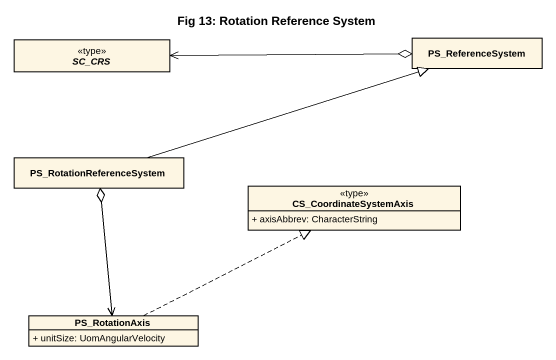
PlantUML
@startuml
title Fig 13: Rotation Reference System
hide circle
hide empty members
skinparam classAttributeIconSize 0
abstract class SC_CRS <<type>>
class PS_ReferenceSystem
class PS_RotationReferenceSystem
class CS_CoordinateSystemAxis <<type>> {
  + axisAbbrev: CharacterString
}
class PS_RotationAxis {
  + unitSize: UomAngularVelocity
}
PS_ReferenceSystem o-left-> SC_CRS
PS_RotationReferenceSystem -right-|> PS_ReferenceSystem
PS_RotationReferenceSystem o--> PS_RotationAxis
PS_RotationAxis .right.|> CS_CoordinateSystemAxis
@enduml
